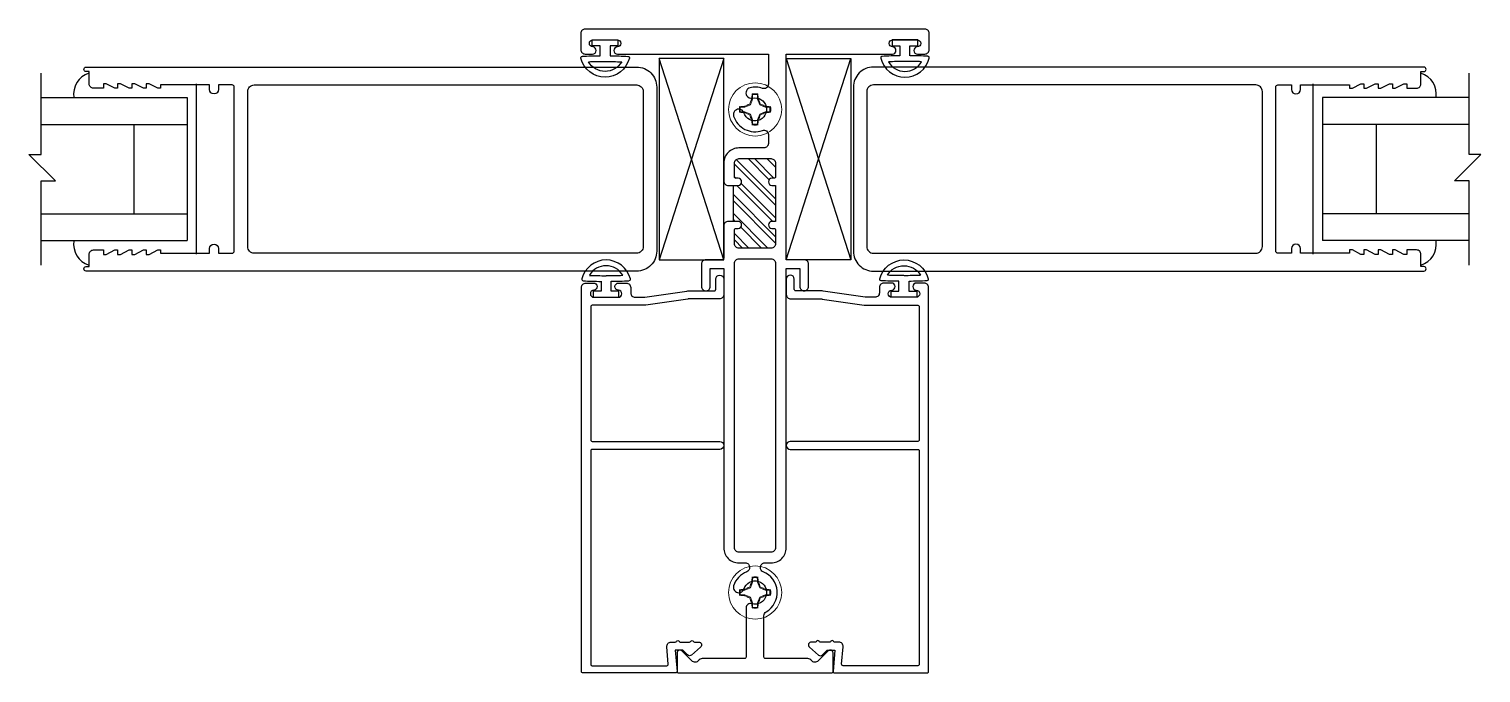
# Model space of a CAD drawing. Extents: x -8 to 56, y -99 to 66.
# Drawn here: x -7.72 to 2.43, y 32.17 to 36.67 of the extents above; entities that cross this region are included whole.
import ezdxf

# ---------------------------------------------------------------- set-up
doc = ezdxf.new("R2010")
doc.units = 0
doc.header["$MEASUREMENT"] = 0
doc.layers.get('0').update_dxf_attribs({"linetype": 'CONTINUOUS'})
for name, color, linetype in [('FRAME', 1, 'CONTINUOUS'), ('GEOMETRY', 1, 'CONTINUOUS'), ('GLASS', 7, 'CONTINUOUS'), ('GLASS-VINYL', 7, 'CONTINUOUS'), ('MISC.', 7, 'CONTINUOUS'), ('TEXT', 7, 'CONTINUOUS'), ('VENT', 5, 'CONTINUOUS')]:
    doc.layers.add(name, color=color, linetype=linetype)

# ---------------------------------------------------------------- blocks, each defined once
blk = doc.blocks.new('3767 LEADSILE')
for points in [[(3.769, -0.597), (3.749, -0.597), (3.689, -0.565), (3.669, -0.565), (3.669, -0.597), (3.649, -0.597), (3.589, -0.565), (3.569, -0.565), (3.569, -0.597), (3.549, -0.597), (3.489, -0.565), (3.469, -0.565), (3.469, -0.588), (3.126, -0.588), (3.126, -0.556, 1), (3.064, -0.556), (3.064, -0.588), (2.969, -0.588, -0.414214), (2.954, -0.573), (2.954, 0.573, -0.414214), (2.969, 0.588), (3.064, 0.588), (3.064, 0.556, 1), (3.126, 0.556), (3.126, 0.588), (3.469, 0.588), (3.469, 0.565), (3.489, 0.565), (3.549, 0.597), (3.569, 0.597), (3.569, 0.565), (3.589, 0.565), (3.649, 0.597), (3.669, 0.597), (3.669, 0.565), (3.689, 0.565), (3.749, 0.597), (3.769, 0.597), (3.769, 0.565), (3.789, 0.565), (3.849, 0.597), (3.869, 0.597), (3.869, 0.565), (3.938, 0.565, 0.414214), (3.969, 0.596), (3.969, 0.681), (3.989, 0.681, 1), (3.989, 0.713), (0.14, 0.713, 0.414214), (0, 0.573), (0, -0.573, 0.414214), (0.14, -0.713), (3.989, -0.713, 1), (3.989, -0.681), (3.969, -0.681), (3.969, -0.596, 0.414214), (3.938, -0.565), (3.869, -0.565), (3.869, -0.597), (3.849, -0.597), (3.789, -0.565), (3.769, -0.565)], [(2.814, -0.588, 0.414214), (2.86, -0.542), (2.86, 0.542, 0.414214), (2.814, 0.588), (0.14, 0.588, 0.414214), (0.094, 0.542), (0.094, -0.542, 0.414214), (0.14, -0.588)]]:
    blk.add_lwpolyline(points, format="xyb", close=True)
blk = doc.blocks.new('dfasdf')
at = {"color": 7, "linetype": 'Continuous', "lineweight": 15}
for p, q in [((54.623, 25.679), (54.62, 25.686)), ((54.568, 25.594), (54.537, 25.594)), ((54.568, 25.594), (54.567, 25.599)), ((54.607, 25.61), (54.568, 25.594)), ((54.607, 25.61), (54.601, 25.615)), ((54.623, 25.649), (54.607, 25.61)), ((54.623, 25.649), (54.617, 25.65)), ((54.623, 25.679), (54.623, 25.649)), ((54.657, 25.649), (54.657, 25.679)), ((54.657, 25.649), (54.662, 25.65)), ((54.673, 25.61), (54.657, 25.649)), ((54.673, 25.61), (54.678, 25.615)), ((54.711, 25.594), (54.673, 25.61)), ((54.711, 25.594), (54.712, 25.599)), ((54.742, 25.594), (54.711, 25.594)), ((54.742, 25.594), (54.748, 25.597)), ((54.537, 25.56), (54.531, 25.557)), ((54.537, 25.56), (54.568, 25.56)), ((54.568, 25.56), (54.567, 25.555)), ((54.568, 25.56), (54.607, 25.544)), ((54.607, 25.544), (54.601, 25.539)), ((54.607, 25.544), (54.623, 25.505)), ((54.623, 25.505), (54.617, 25.504)), ((54.623, 25.505), (54.623, 25.475)), ((54.657, 25.505), (54.673, 25.544)), ((54.657, 25.505), (54.662, 25.504)), ((54.657, 25.475), (54.657, 25.505)), ((54.673, 25.544), (54.711, 25.56)), ((54.673, 25.544), (54.678, 25.539)), ((54.711, 25.56), (54.712, 25.555)), ((54.711, 25.56), (54.742, 25.56)), ((54.657, 25.475), (54.659, 25.468))]:
    blk.add_line(p, q, dxfattribs=at)
at = {"color": 7, "linetype": 'Continuous', "lineweight": 15, "flags": 128}
for points in [[(54.657, 25.679), (54.658, 25.683), (54.659, 25.686)], [(54.537, 25.594), (54.534, 25.595), (54.531, 25.597)], [(54.742, 25.56), (54.745, 25.559), (54.748, 25.557)], [(54.623, 25.475), (54.621, 25.471), (54.62, 25.468)]]:
    blk.add_lwpolyline(points, dxfattribs=at)
at = {"color": 7, "linetype": 'Continuous', "lineweight": 15}
blk.add_circle((54.64, 25.577), 0.186, dxfattribs=at)
for centre, radius, start, end in [((55.559, 25.592), 0.944, 174.331, 176.507), ((54.64, 25.577), 0.11, 79.7812, 100.2188), ((53.72, 25.592), 0.944, 3.493, 5.669), ((54.64, 25.577), 0.11, 169.7812, 190.2188), ((54.624, 24.657), 0.944, 93.493, 95.669), ((54.64, 25.577), 0.104, 170.5333, 189.4667), ((55.074, 24.524), 1.189, 113.4354, 115.2717), ((55.692, 25.142), 1.189, 154.7283, 156.5646), ((54.64, 25.577), 0.104, 80.5333, 99.4667), ((53.587, 25.142), 1.189, 23.4354, 25.2717), ((54.205, 24.524), 1.189, 64.7283, 66.5646), ((54.655, 24.657), 0.944, 84.331, 86.507), ((54.64, 25.577), 0.104, 350.5333, 9.4667), ((54.64, 25.577), 0.11, 349.7812, 10.2188), ((54.624, 26.497), 0.944, 264.331, 266.507), ((55.074, 26.63), 1.189, 244.7283, 246.5646), ((55.692, 26.012), 1.189, 203.4354, 205.2717), ((55.559, 25.562), 0.944, 183.493, 185.669), ((53.72, 25.562), 0.944, 354.331, 356.507), ((53.587, 26.012), 1.189, 334.7283, 336.5646), ((54.205, 26.63), 1.189, 293.4354, 295.2717), ((54.655, 26.497), 0.944, 273.493, 275.669), ((54.64, 25.577), 0.11, 259.7812, 280.2188), ((54.64, 25.577), 0.104, 260.5333, 279.4667)]:
    blk.add_arc(centre, radius, start, end, dxfattribs=at)
blk = doc.blocks.new('25031')
at = {"layer": 'GEOMETRY', "color": 5}
for p, q in [((-0.035, 0.112), (-0.035, 0.042)), ((0.035, 0.042), (0.035, 0.112)), ((-0.035, 0.042), (-0.09, 0.042)), ((-0.09, 0.042), (-0.09, 0)), ((-0.09, 0), (0.09, 0)), ((0.09, 0.042), (0.035, 0.042)), ((0.09, 0), (0.09, 0.042))]:
    blk.add_line(p, q, dxfattribs=at)
for centre, radius, start, end in [((0, 0.086), 0.175, 14.1622, 165.8685), ((0, 0.086), 0.135, 30.4808, 149.5259), ((-0.16, 0.126), 0.01, 165.8685, 267.1063), ((0, 3.29), 3.179, 267.1063, 269.3654), ((0, 3.29), 3.139, 267.8759, 269.9963), ((0.005, 3.056), 2.904, 269.9005, 272.1922), ((0.005, 3.056), 2.944, 270.5829, 273.0223), ((0.16, 0.126), 0.01, 273.0223, 14.1622)]:
    blk.add_arc(centre, radius, start, end, dxfattribs=at)

msp = doc.modelspace()

# ---------------------------------------------------------------- hatches: boundary and pattern name
h = msp.add_hatch()
h.set_pattern_fill('ANSI32', color=256, scale=0.25, angle=90, style=0)
h.set_pattern_definition([(135, (-21.25459, 26.87845), (-0.06629126, -0.06629126), []), (135, (-21.25459, 26.92264), (-0.06629126, -0.06629126), [])])
h.paths.add_polyline_path([(-2.501, 35.324), (-2.501, 35.575), (-2.526, 35.575, -1), (-2.526, 35.625), (-2.511, 35.625, 0.414214), (-2.501, 35.635), (-2.501, 35.731, 0.414214), (-2.532, 35.762), (-2.757, 35.762, 0.414214), (-2.788, 35.731), (-2.788, 35.635, 0.414214), (-2.778, 35.625), (-2.763, 35.625, -1), (-2.763, 35.575), (-2.798, 35.575), (-2.798, 35.324), (-2.763, 35.324, -1), (-2.763, 35.274), (-2.778, 35.274, 0.414214), (-2.788, 35.264), (-2.788, 35.168, 0.414214), (-2.757, 35.137), (-2.532, 35.137, 0.414214), (-2.501, 35.168), (-2.501, 35.264, 0.414214), (-2.511, 35.274), (-2.526, 35.274, -1), (-2.526, 35.324)])

# ---------------------------------------------------------------- linework, layer by layer
at = {"layer": 'FRAME'}
for points in [[(-1.457, 36.493, 0.414214), (-1.426, 36.524), (-1.426, 36.637, 0.414214), (-1.457, 36.668), (-2.645, 36.668), (-3.832, 36.668, 0.414214), (-3.863, 36.637), (-3.863, 36.524, 0.414214), (-3.832, 36.493), (-3.781, 36.493, 0.414214), (-3.756, 36.518, 0.399638), (-3.779, 36.543, -0.399638), (-3.803, 36.568), (-3.803, 36.568, -0.414214), (-3.778, 36.593), (-3.608, 36.593, -0.414214), (-3.583, 36.568), (-3.583, 36.568, -0.399638), (-3.607, 36.543, 0.399638), (-3.631, 36.518, 0.414214), (-3.606, 36.493), (-3.554, 36.493), (-2.551, 36.493), (-2.551, 36.282, -0.517938), (-2.593, 36.253, 0.142368), (-2.679, 36.258, 0.510157), (-2.703, 36.203), (-2.702, 36.202, 0.323599), (-2.663, 36.185, -2.284894), (-2.722, 36.082, 0.323599), (-2.757, 36.108), (-2.758, 36.108, 0.510157), (-2.794, 36.06, 0.42659), (-2.593, 35.959, -0.517938), (-2.551, 35.93), (-2.551, 35.868, -0.414214), (-2.582, 35.837), (-2.757, 35.837, 0.414214), (-2.863, 35.731), (-2.863, 35.606, 0.414214), (-2.832, 35.575), (-2.763, 35.575, 0.414214), (-2.738, 35.6, 0.414214), (-2.763, 35.625), (-2.778, 35.625, -0.414214), (-2.788, 35.635), (-2.788, 35.731, -0.414214), (-2.757, 35.762), (-2.532, 35.762, -0.414214), (-2.501, 35.731), (-2.501, 35.635, -0.414214), (-2.511, 35.625), (-2.526, 35.625, 0.414214), (-2.551, 35.6, 0.414214), (-2.526, 35.575), (-2.511, 35.575), (-2.501, 35.575), (-2.501, 35.324), (-2.511, 35.324), (-2.526, 35.324, 0.414214), (-2.551, 35.299, 0.414214), (-2.526, 35.274), (-2.511, 35.274, -0.414214), (-2.501, 35.264), (-2.501, 35.168, -0.414214), (-2.532, 35.137), (-2.757, 35.137, -0.414214), (-2.788, 35.168), (-2.788, 35.264, -0.414214), (-2.778, 35.274), (-2.763, 35.274, 0.414214), (-2.738, 35.299, 0.414214), (-2.763, 35.324), (-2.832, 35.324, 0.414214), (-2.863, 35.293), (-2.863, 35.066, -0.414214), (-2.873, 35.056), (-2.988, 35.056, 0.414214), (-3.019, 35.025), (-3.019, 34.869, 0.414214), (-2.988, 34.838, 0.414214), (-2.957, 34.869), (-2.957, 34.994), (-2.863, 34.994), (-2.863, 33.043, 0.414214), (-2.757, 32.937), (-2.713, 32.937, -0.414214), (-2.682, 32.906), (-2.682, 32.904, -0.308174), (-2.702, 32.875, 0.227368), (-2.794, 32.776, 0.502305), (-2.758, 32.728, 0.326072), (-2.722, 32.754, -2.386509), (-2.667, 32.652, 0.500407), (-2.707, 32.622), (-2.707, 32.278, -0.414214), (-2.717, 32.268), (-3.014, 32.268, 0.237131), (-3.039, 32.255, -0.457629), (-3.086, 32.252), (-3.156, 32.322, 0.668179), (-3.19, 32.308), (-3.19, 32.178, 0.414214), (-3.18, 32.168), (-2.645, 32.168), (-2.109, 32.168, 0.414214), (-2.099, 32.178), (-2.099, 32.308, 0.668179), (-2.133, 32.322), (-2.203, 32.252, -0.457629), (-2.25, 32.255, 0.237131), (-2.275, 32.268), (-2.572, 32.268, -0.414214), (-2.582, 32.278), (-2.582, 32.568, -0.267949), (-2.567, 32.595, 0.627979), (-2.588, 32.875, -0.308174), (-2.607, 32.904), (-2.607, 32.906, -0.414214), (-2.576, 32.937), (-2.532, 32.937, 0.414214), (-2.426, 33.043), (-2.426, 34.994), (-2.332, 34.994), (-2.332, 34.869, 0.414214), (-2.301, 34.838, 0.414214), (-2.27, 34.869), (-2.27, 35.025, 0.414214), (-2.301, 35.056), (-2.426, 35.056), (-2.426, 36.493), (-1.735, 36.493), (-1.684, 36.493, 0.414214), (-1.659, 36.518, 0.399638), (-1.682, 36.543, -0.399638), (-1.706, 36.568), (-1.706, 36.568, -0.414214), (-1.681, 36.593), (-1.511, 36.593, -0.414214), (-1.486, 36.568), (-1.486, 36.568, -0.399638), (-1.51, 36.543, 0.399638), (-1.534, 36.518), (-1.534, 36.518, 0.414214), (-1.509, 36.493)], [(-2.501, 33.043, -0.414214), (-2.532, 33.012), (-2.757, 33.012, -0.414214), (-2.788, 33.043), (-2.788, 35.031, -0.414214), (-2.757, 35.062), (-2.532, 35.062, -0.414214), (-2.501, 35.031)], [(-3.783, 32.218), (-3.261, 32.218, 0.440011), (-3.251, 32.229), (-3.261, 32.35, -0.440011), (-3.231, 32.384), (-3.202, 32.384, 0.267949), (-3.193, 32.389, -0.57735), (-3.176, 32.389, 0.267949), (-3.167, 32.384), (-3.102, 32.384, 0.267949), (-3.093, 32.389, -0.57735), (-3.076, 32.389, 0.267949), (-3.067, 32.384), (-3.038, 32.384, -0.691708), (-3.025, 32.349), (-3.089, 32.293, -0.395486), (-3.116, 32.294), (-3.15, 32.328), (-3.203, 32.328), (-3.19, 32.179, -0.440011), (-3.2, 32.168), (-3.848, 32.168, -0.414214), (-3.858, 32.178), (-3.858, 34.862, -0.414214), (-3.827, 34.893), (-3.774, 34.893, -0.975), (-3.772, 34.843, 0.975), (-3.771, 34.793), (-3.601, 34.793, 0.975), (-3.6, 34.843, -0.975), (-3.599, 34.893), (-3.545, 34.893, -0.414214), (-3.514, 34.862), (-3.514, 34.824, 0.414214), (-3.483, 34.793), (-3.42, 34.793, 0.035412), (-3.416, 34.793), (-3.121, 34.837, -0.035412), (-3.109, 34.838), (-2.929, 34.838, 0.414214), (-2.919, 34.848), (-2.919, 34.92, -1), (-2.863, 34.92), (-2.863, 34.813, -0.414214), (-2.894, 34.782), (-3.109, 34.782, 0.035412), (-3.114, 34.781), (-3.408, 34.738, -0.035412), (-3.42, 34.737), (-3.783, 34.737, 0.414214), (-3.793, 34.727), (-3.793, 33.796, 0.414214), (-3.783, 33.786), (-2.891, 33.786, -1), (-2.891, 33.73), (-3.783, 33.73, 0.414214), (-3.793, 33.72), (-3.793, 32.228, 0.414214)], [(-1.506, 32.218), (-2.029, 32.218, -0.440011), (-2.039, 32.229), (-2.028, 32.35, 0.440011), (-2.059, 32.384), (-2.088, 32.384, -0.267949), (-2.096, 32.389, 0.57735), (-2.114, 32.389, -0.267949), (-2.122, 32.384), (-2.188, 32.384, -0.267949), (-2.196, 32.389, 0.57735), (-2.214, 32.389, -0.267949), (-2.222, 32.384), (-2.251, 32.384, 0.691708), (-2.264, 32.349), (-2.201, 32.293, 0.395486), (-2.173, 32.294), (-2.139, 32.328), (-2.086, 32.328), (-2.099, 32.179, 0.440011), (-2.089, 32.168), (-1.441, 32.168, 0.414214), (-1.431, 32.178), (-1.431, 34.862, 0.414214), (-1.462, 34.893), (-1.516, 34.893, 0.975), (-1.517, 34.843, -0.975), (-1.518, 34.793), (-1.688, 34.793, -0.975), (-1.689, 34.843, 0.975), (-1.691, 34.893), (-1.744, 34.893, 0.414214), (-1.775, 34.862), (-1.775, 34.824, -0.414214), (-1.806, 34.793), (-1.869, 34.793, -0.035412), (-1.874, 34.793), (-2.168, 34.837, 0.035412), (-2.18, 34.838), (-2.36, 34.838, -0.414214), (-2.37, 34.848), (-2.37, 34.92, 1), (-2.426, 34.92), (-2.426, 34.813, 0.414214), (-2.395, 34.782), (-2.18, 34.782, -0.035412), (-2.176, 34.781), (-1.881, 34.738, 0.035412), (-1.869, 34.737), (-1.506, 34.737, -0.414214), (-1.496, 34.727), (-1.496, 33.796, -0.414214), (-1.506, 33.786), (-2.398, 33.786, 1), (-2.398, 33.73), (-1.506, 33.73, -0.414214), (-1.496, 33.72), (-1.496, 32.228, -0.414214)]]:
    msp.add_lwpolyline(points, format="xyb", close=True, dxfattribs=at)
at = {"layer": 'GLASS'}
for p, q in [((-2.863, 35.055), (-3.315, 36.463)), ((-2.863, 36.463), (-3.315, 35.055)), ((-2.863, 36.463), (-3.315, 36.463)), ((-2.863, 35.055), (-2.863, 36.463)), ((-2.426, 36.463), (-1.974, 35.055)), ((-2.426, 35.055), (-1.974, 36.463)), ((-2.426, 36.463), (-1.974, 36.463)), ((-2.426, 35.055), (-2.426, 36.463)), ((-3.315, 35.055), (-2.863, 35.055)), ((-1.974, 35.055), (-2.426, 35.055))]:
    msp.add_line(p, q, dxfattribs=at)
at = {"layer": 'GLASS-VINYL', "color": 7}
for p, q in [((-6.549, 35.094), (-6.549, 36.284)), ((1.259, 35.094), (1.259, 36.284)), ((-7.637, 36.189), (-6.614, 36.189)), ((-6.614, 36.189), (-6.614, 35.189)), ((2.348, 36.189), (1.324, 36.189)), ((1.324, 36.189), (1.324, 35.189)), ((-7.637, 36.001), (-6.614, 36.001)), ((-6.989, 36.001), (-6.989, 35.376)), ((2.348, 36.001), (1.324, 36.001)), ((1.699, 36.001), (1.699, 35.376)), ((-7.637, 35.376), (-6.614, 35.376)), ((2.348, 35.376), (1.324, 35.376)), ((-7.637, 35.189), (-6.614, 35.189)), ((2.348, 35.189), (1.324, 35.189))]:
    msp.add_line(p, q, dxfattribs=at)
for centre, start, end in [((-7.256, 36.213), 107.3542, 189.2403), ((1.966, 36.213), 350.7597, 72.6458), ((-7.256, 35.164), 170.7597, 252.6458), ((1.966, 35.164), 287.3542, 9.2403)]:
    msp.add_arc(centre, 0.153, start, end, dxfattribs=at)
at = {"layer": 'MISC.'}
for points in [[(-7.637, 35.018), (-7.637, 35.607), (-7.536, 35.607), (-7.721, 35.791), (-7.637, 35.791), (-7.637, 36.359)], [(2.348, 35.018), (2.348, 35.607), (2.247, 35.607), (2.431, 35.791), (2.348, 35.791), (2.348, 36.359)]]:
    msp.add_lwpolyline(points, dxfattribs=at)
at = {"layer": 'TEXT'}
for p, q in [((-3.315, 36.463), (-3.315, 35.055)), ((-1.974, 36.463), (-1.974, 35.055)), ((-2.798, 35.575), (-2.798, 35.324))]:
    msp.add_line(p, q, dxfattribs=at)

# ---------------------------------------------------------------- block references
for p in [(-57.284, 10.529), (-57.284, 7.153)]:
    msp.add_blockref('dfasdf', p)
at = {"layer": 'TEXT', "xscale": -1, "rotation": 180}
msp.add_blockref('25031', (-3.693, 36.593), dxfattribs=at)
at = {"layer": 'TEXT', "rotation": 180}
msp.add_blockref('25031', (-1.596, 36.593), dxfattribs=at)
at = {"layer": 'TEXT'}
msp.add_blockref('25031', (-3.686, 34.793), dxfattribs=at)
at = {"layer": 'TEXT', "xscale": -1}
msp.add_blockref('25031', (-1.603, 34.793), dxfattribs=at)
at = {"layer": 'VENT', "xscale": -1}
msp.add_blockref('3767 LEADSILE', (-3.332, 35.689), dxfattribs=at)
at = {"layer": 'VENT'}
msp.add_blockref('3767 LEADSILE', (-1.957, 35.689), dxfattribs=at)

doc.saveas('drawing.dxf')
